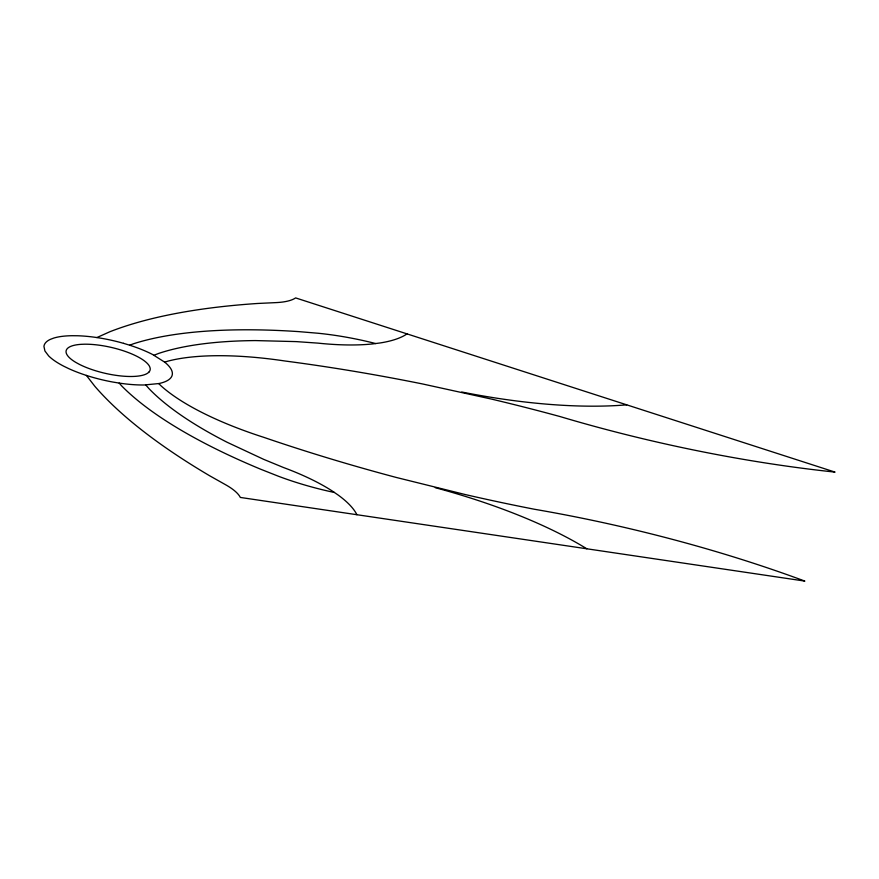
<?xml version="1.0" encoding="UTF-8"?>
<svg xmlns="http://www.w3.org/2000/svg" width="879" height="879" viewBox="0 0 879 879"><rect width="100%" height="100%" fill="white"/><g stroke="black" fill="none" stroke-linecap="round" stroke-linejoin="round"><path stroke-width="1.32" d="M96.888 337.558L110.073 331.658A644.659 199.214 12.9 0 1 257.569 303.475L276.072 302.607A61.552 19.019 12.9 0 0 295.608 297.904L835.05 472.111A495.459 153.111 12.9 0 1 560.077 416.569A655.822 202.664 12.9 0 0 491.592 399.11L422.403 383.925A655.822 202.664 12.9 0 0 285.104 361.016A183.953 56.849 12.9 0 0 167.955 361.126L164.692 362.137M153.957 355.248L158.802 353.38A322.329 99.602 12.9 0 1 255.349 340.58L296.311 341.612L317.956 343.129A141.969 43.873 12.9 0 0 372.487 343.942L379.893 342.997A141.969 43.873 12.9 0 0 407.021 333.888M129.685 345.205L133.388 343.799A367.905 113.688 12.9 0 1 298.772 331.625L318.099 333.251A128.191 39.61 12.9 0 1 372.806 342.821L375.553 343.557M334.306 492.416L331.515 491.855A128.191 39.61 12.9 0 1 278.478 476.264L260.645 469.21A367.905 113.688 12.9 0 1 121.709 385.947L119.181 383.09M158.747 383.574L161.099 385.903A183.953 56.849 12.9 0 0 263.942 437.39A655.822 202.664 12.9 0 0 396.473 477.506L465.156 494.525A655.822 202.664 12.9 0 0 534.399 509.249A495.459 153.111 12.9 0 1 804.856 581.096L240.319 497.437A61.552 19.019 12.9 0 0 225.606 484.747L209.806 475.858A644.659 199.214 12.9 0 1 94.91 386.386L86.395 375.421M123.521 343.326L129.96 345.293A65.727 20.316 12.9 0 1 152.649 354.523L164.78 362.214A65.727 20.316 12.9 0 1 158.868 383.552L144.211 384.98A65.727 20.316 12.9 0 1 119.467 383.134L112.798 382.035A65.727 20.316 12.9 0 1 68.738 368.631L63.651 366.158A65.727 20.316 12.9 0 1 48.653 355.918L44.917 350.974L43.95 346.436A65.727 20.316 12.9 0 1 50.345 339.371L53.586 338.129A65.727 20.316 12.9 0 1 72.089 335.712L77.846 335.767A65.727 20.316 12.9 0 1 123.543 343.337M145.727 384.914L149.023 388.683A322.329 99.602 12.9 0 0 227.167 442.291L263.689 459.354L283.488 467.518A141.969 43.873 12.9 0 1 331.812 490.724L337.822 494.811A141.969 43.873 12.9 0 1 356.907 514.72M435.237 487.68A260.602 80.527 12.9 0 1 586.831 548.793M626.716 404.834A260.602 80.527 12.9 0 1 461.75 392.001M149.012 372.026L147.738 373.125A43.06 13.306 12.9 0 1 79 364.159L75.979 362.5A43.06 13.306 12.9 0 1 81.011 344.337L84.527 344.205A43.06 13.306 12.9 0 1 149.573 366.477L150.122 368.015A43.06 13.306 12.9 0 1 149.012 372.026"/></g></svg>
